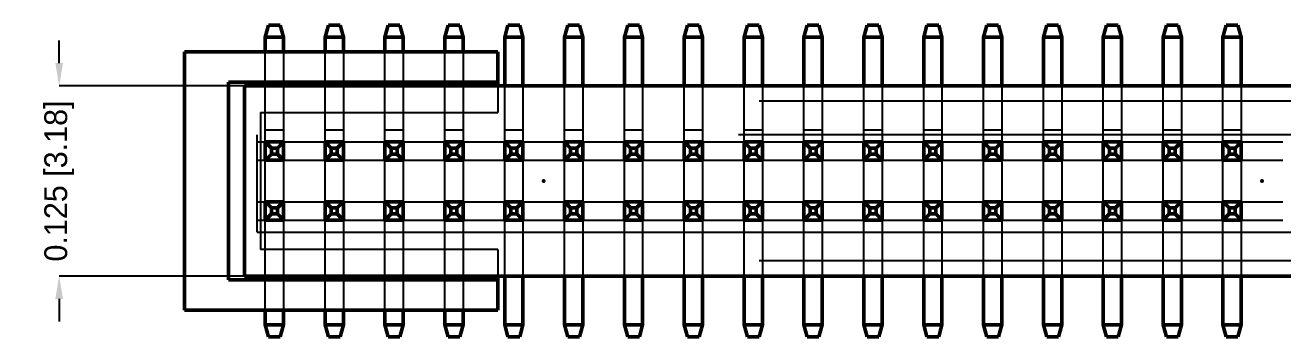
# Model space of a CAD drawing. Header units: inches. Extents: x -0.81 to 0.81, y -0.1 to 0.1.
# Drawn here: x -0.814 to 0.014, y -0.102 to 0.102 of the extents above; entities that cross this region are included whole.
import ezdxf

# ---------------------------------------------------------------- set-up
doc = ezdxf.new("R2010")
doc.units = ezdxf.units.IN
doc.header["$MEASUREMENT"] = 0
doc.linetypes.add('Dashed', pattern=[2, 1, -1])
for name, color, linetype, lineweight in [('2d ConnectionPoints', 7, 'Continuous', 50), ('AM_0', 7, 'Continuous', 50), ('AM_5', 3, 'Continuous', 25), ('AM_9', 6, 'Dashed', 25)]:
    doc.layers.add(name, color=color, linetype=linetype, lineweight=lineweight)
doc.dimstyles.get("Standard").update_dxf_attribs({"dimtxt": 0.18, "dimasz": 0.18, "dimexe": 0.18, "dimexo": 0.0625, "dimgap": 0.09, "dimtad": 0, "dimtih": 1, "dimtoh": 1, "dimdec": 4, "dimzin": 0, "dimdsep": 46, "dimtxsty": 'Standard', "dimcen": 0.09, "dimadec": 0, "dimazin": 0, "dimtfac": 1, "dimtdec": 4, "dimtofl": 0, "dimtmove": 0, "dimatfit": 3, "dimfxl": 1, "dimtolj": 1, "dimtzin": 0, "dimarcsym": 0})

# ---------------------------------------------------------------- blocks, each defined once
blk = doc.blocks.new('1_MW_34_03_G_D_245_065_ES_pins1_0_in_MW_34_03_G_D_245_065_ES_4')
at = {"layer": 'AM_0'}
for p, q in [((-0.65346, 0.1025), (-0.65561, 0.0945)), ((-0.65346, 0.1025), (-0.64575, 0.1025)), ((-0.64361, 0.0945), (-0.64575, 0.1025)), ((-0.61409, 0.1025), (-0.61624, 0.0945)), ((-0.61409, 0.1025), (-0.60638, 0.1025)), ((-0.60424, 0.0945), (-0.60638, 0.1025)), ((-0.57472, 0.1025), (-0.57687, 0.0945)), ((-0.57472, 0.1025), (-0.56701, 0.1025)), ((-0.56487, 0.0945), (-0.56701, 0.1025)), ((-0.53535, 0.1025), (-0.5375, 0.0945)), ((-0.53535, 0.1025), (-0.52764, 0.1025)), ((-0.5255, 0.0945), (-0.52764, 0.1025)), ((-0.49598, 0.1025), (-0.49812, 0.0945)), ((-0.49598, 0.1025), (-0.48827, 0.1025)), ((-0.48612, 0.0945), (-0.48827, 0.1025)), ((-0.45661, 0.1025), (-0.45876, 0.0945)), ((-0.45661, 0.1025), (-0.4489, 0.1025)), ((-0.44676, 0.0945), (-0.4489, 0.1025)), ((-0.41724, 0.1025), (-0.41939, 0.0945)), ((-0.41724, 0.1025), (-0.40953, 0.1025)), ((-0.40739, 0.0945), (-0.40953, 0.1025)), ((-0.37787, 0.1025), (-0.38002, 0.0945)), ((-0.37787, 0.1025), (-0.37016, 0.1025)), ((-0.36801, 0.0945), (-0.37016, 0.1025)), ((-0.3385, 0.1025), (-0.34065, 0.0945)), ((-0.3385, 0.1025), (-0.33079, 0.1025)), ((-0.32865, 0.0945), (-0.33079, 0.1025)), ((-0.29913, 0.1025), (-0.30128, 0.0945)), ((-0.29913, 0.1025), (-0.29142, 0.1025)), ((-0.28928, 0.0945), (-0.29142, 0.1025)), ((-0.25976, 0.1025), (-0.2619, 0.0945)), ((-0.25976, 0.1025), (-0.25205, 0.1025)), ((-0.2499, 0.0945), (-0.25205, 0.1025)), ((-0.22039, 0.1025), (-0.22253, 0.0945)), ((-0.22039, 0.1025), (-0.21268, 0.1025)), ((-0.21053, 0.0945), (-0.21268, 0.1025)), ((-0.18102, 0.1025), (-0.18316, 0.0945)), ((-0.18102, 0.1025), (-0.17331, 0.1025)), ((-0.17116, 0.0945), (-0.17331, 0.1025)), ((-0.14165, 0.1025), (-0.14379, 0.0945)), ((-0.14165, 0.1025), (-0.13394, 0.1025)), ((-0.13179, 0.0945), (-0.13394, 0.1025)), ((-0.10228, 0.1025), (-0.10443, 0.0945)), ((-0.10228, 0.1025), (-0.09457, 0.1025)), ((-0.09243, 0.0945), (-0.09457, 0.1025)), ((-0.06291, 0.1025), (-0.06505, 0.0945)), ((-0.06291, 0.1025), (-0.0552, 0.1025)), ((-0.05305, 0.0945), (-0.0552, 0.1025)), ((-0.02354, 0.1025), (-0.02568, 0.0945)), ((-0.02354, 0.1025), (-0.01583, 0.1025)), ((-0.01368, 0.0945), (-0.01583, 0.1025)), ((-0.65561, 0.08499), (-0.65561, 0.0945)), ((-0.65561, 0.0945), (-0.64361, 0.0945)), ((-0.64361, 0.0945), (-0.64361, 0.08499)), ((-0.61624, 0.08499), (-0.61624, 0.0945)), ((-0.61624, 0.0945), (-0.60424, 0.0945)), ((-0.60424, 0.0945), (-0.60424, 0.08499)), ((-0.57687, 0.08499), (-0.57687, 0.0945)), ((-0.57687, 0.0945), (-0.56487, 0.0945)), ((-0.56487, 0.0945), (-0.56487, 0.08499)), ((-0.5375, 0.08499), (-0.5375, 0.0945)), ((-0.5375, 0.0945), (-0.5255, 0.0945)), ((-0.5255, 0.0945), (-0.5255, 0.08499)), ((-0.49812, 0.0625), (-0.49812, 0.0945)), ((-0.49812, 0.0945), (-0.48612, 0.0945)), ((-0.48612, 0.0945), (-0.48612, 0.0625)), ((-0.45876, 0.0625), (-0.45876, 0.0945)), ((-0.45876, 0.0945), (-0.44676, 0.0945)), ((-0.44676, 0.0945), (-0.44676, 0.0625)), ((-0.41939, 0.0625), (-0.41939, 0.0945)), ((-0.41939, 0.0945), (-0.40739, 0.0945)), ((-0.40739, 0.0945), (-0.40739, 0.0625)), ((-0.38002, 0.0625), (-0.38002, 0.0945)), ((-0.38002, 0.0945), (-0.36801, 0.0945)), ((-0.36801, 0.0945), (-0.36801, 0.0625)), ((-0.34065, 0.0625), (-0.34065, 0.0945)), ((-0.34065, 0.0945), (-0.32865, 0.0945)), ((-0.32865, 0.0945), (-0.32865, 0.0625)), ((-0.30128, 0.0625), (-0.30128, 0.0945)), ((-0.30128, 0.0945), (-0.28928, 0.0945)), ((-0.28928, 0.0945), (-0.28928, 0.0625)), ((-0.2619, 0.0625), (-0.2619, 0.0945)), ((-0.2619, 0.0945), (-0.2499, 0.0945)), ((-0.2499, 0.0945), (-0.2499, 0.0625)), ((-0.22253, 0.0625), (-0.22253, 0.0945)), ((-0.22253, 0.0945), (-0.21053, 0.0945)), ((-0.21053, 0.0945), (-0.21053, 0.0625)), ((-0.18316, 0.0625), (-0.18316, 0.0945)), ((-0.18316, 0.0945), (-0.17116, 0.0945)), ((-0.17116, 0.0945), (-0.17116, 0.0625)), ((-0.14379, 0.0625), (-0.14379, 0.0945)), ((-0.14379, 0.0945), (-0.13179, 0.0945)), ((-0.13179, 0.0945), (-0.13179, 0.0625)), ((-0.10443, 0.0625), (-0.10443, 0.0945)), ((-0.10443, 0.0945), (-0.09243, 0.0945)), ((-0.09243, 0.0945), (-0.09243, 0.0625)), ((-0.06505, 0.0625), (-0.06505, 0.0945)), ((-0.06505, 0.0945), (-0.05305, 0.0945)), ((-0.05305, 0.0945), (-0.05305, 0.0625)), ((-0.02568, 0.0625), (-0.02568, 0.0945)), ((-0.02568, 0.0945), (-0.01368, 0.0945)), ((-0.01368, 0.0945), (-0.01368, 0.0625)), ((-0.65561, 0.01368), (-0.65561, 0.02568)), ((-0.65161, 0.02168), (-0.65561, 0.02568)), ((-0.65561, 0.02568), (-0.64361, 0.02568)), ((-0.64361, 0.02568), (-0.64761, 0.02168)), ((-0.64361, 0.01368), (-0.64361, 0.02568)), ((-0.61624, 0.02568), (-0.60424, 0.02568)), ((-0.61224, 0.02168), (-0.61624, 0.02568)), ((-0.61624, 0.01368), (-0.61624, 0.02568)), ((-0.60424, 0.02568), (-0.60824, 0.02168)), ((-0.60424, 0.01368), (-0.60424, 0.02568)), ((-0.57687, 0.02568), (-0.56487, 0.02568)), ((-0.57287, 0.02168), (-0.57687, 0.02568)), ((-0.57687, 0.01368), (-0.57687, 0.02568)), ((-0.56487, 0.02568), (-0.56887, 0.02168)), ((-0.56487, 0.01368), (-0.56487, 0.02568)), ((-0.5375, 0.02568), (-0.5255, 0.02568)), ((-0.5335, 0.02168), (-0.5375, 0.02568)), ((-0.5375, 0.01368), (-0.5375, 0.02568)), ((-0.5255, 0.02568), (-0.5295, 0.02168)), ((-0.5255, 0.01368), (-0.5255, 0.02568)), ((-0.49812, 0.02568), (-0.48612, 0.02568)), ((-0.49412, 0.02168), (-0.49812, 0.02568)), ((-0.49812, 0.01368), (-0.49812, 0.02568)), ((-0.48612, 0.02568), (-0.49012, 0.02168)), ((-0.48612, 0.01368), (-0.48612, 0.02568)), ((-0.45876, 0.02568), (-0.44676, 0.02568)), ((-0.45476, 0.02168), (-0.45876, 0.02568)), ((-0.45876, 0.01368), (-0.45876, 0.02568)), ((-0.44676, 0.02568), (-0.45076, 0.02168)), ((-0.44676, 0.01368), (-0.44676, 0.02568)), ((-0.41939, 0.01368), (-0.41939, 0.02568)), ((-0.41539, 0.02168), (-0.41939, 0.02568)), ((-0.41939, 0.02568), (-0.40739, 0.02568)), ((-0.40739, 0.02568), (-0.41139, 0.02168)), ((-0.40739, 0.01368), (-0.40739, 0.02568)), ((-0.38002, 0.01368), (-0.38002, 0.02568)), ((-0.37601, 0.02168), (-0.38002, 0.02568)), ((-0.38002, 0.02568), (-0.36801, 0.02568)), ((-0.36801, 0.02568), (-0.37201, 0.02168)), ((-0.36801, 0.01368), (-0.36801, 0.02568)), ((-0.34065, 0.01368), (-0.34065, 0.02568)), ((-0.33665, 0.02168), (-0.34065, 0.02568)), ((-0.34065, 0.02568), (-0.32865, 0.02568)), ((-0.32865, 0.02568), (-0.33265, 0.02168)), ((-0.32865, 0.01368), (-0.32865, 0.02568)), ((-0.30128, 0.01368), (-0.30128, 0.02568)), ((-0.29728, 0.02168), (-0.30128, 0.02568)), ((-0.30128, 0.02568), (-0.28928, 0.02568)), ((-0.28928, 0.02568), (-0.29328, 0.02168)), ((-0.28928, 0.01368), (-0.28928, 0.02568)), ((-0.2619, 0.01368), (-0.2619, 0.02568)), ((-0.2579, 0.02168), (-0.2619, 0.02568)), ((-0.2619, 0.02568), (-0.2499, 0.02568)), ((-0.2499, 0.02568), (-0.2539, 0.02168)), ((-0.2499, 0.01368), (-0.2499, 0.02568)), ((-0.22253, 0.01368), (-0.22253, 0.02568)), ((-0.21853, 0.02168), (-0.22253, 0.02568)), ((-0.22253, 0.02568), (-0.21053, 0.02568)), ((-0.21053, 0.02568), (-0.21453, 0.02168)), ((-0.21053, 0.01368), (-0.21053, 0.02568)), ((-0.18316, 0.01368), (-0.18316, 0.02568)), ((-0.17916, 0.02168), (-0.18316, 0.02568)), ((-0.18316, 0.02568), (-0.17116, 0.02568)), ((-0.17116, 0.02568), (-0.17516, 0.02168)), ((-0.17116, 0.01368), (-0.17116, 0.02568)), ((-0.14379, 0.01368), (-0.14379, 0.02568)), ((-0.13979, 0.02168), (-0.14379, 0.02568)), ((-0.14379, 0.02568), (-0.13179, 0.02568)), ((-0.13179, 0.02568), (-0.13579, 0.02168)), ((-0.13179, 0.01368), (-0.13179, 0.02568)), ((-0.10443, 0.01368), (-0.10443, 0.02568)), ((-0.10042, 0.02168), (-0.10443, 0.02568)), ((-0.10443, 0.02568), (-0.09243, 0.02568)), ((-0.09243, 0.02568), (-0.09642, 0.02168)), ((-0.09243, 0.01368), (-0.09243, 0.02568)), ((-0.06505, 0.02568), (-0.05305, 0.02568)), ((-0.06505, 0.01368), (-0.06505, 0.02568)), ((-0.06105, 0.02168), (-0.06505, 0.02568)), ((-0.05305, 0.02568), (-0.05705, 0.02168)), ((-0.05305, 0.01368), (-0.05305, 0.02568)), ((-0.02568, 0.02568), (-0.01368, 0.02568)), ((-0.02568, 0.01368), (-0.02568, 0.02568)), ((-0.02169, 0.02168), (-0.02568, 0.02568)), ((-0.01368, 0.02568), (-0.01768, 0.02168)), ((-0.01368, 0.01368), (-0.01368, 0.02568)), ((-0.65561, 0.01368), (-0.65161, 0.01768)), ((-0.65161, 0.01768), (-0.65161, 0.02168)), ((-0.65161, 0.02168), (-0.64761, 0.02168)), ((-0.65161, 0.01768), (-0.64761, 0.01768)), ((-0.64761, 0.01768), (-0.64761, 0.02168)), ((-0.64761, 0.01768), (-0.64361, 0.01368)), ((-0.61624, 0.01368), (-0.61224, 0.01768)), ((-0.61224, 0.02168), (-0.60824, 0.02168)), ((-0.61224, 0.01768), (-0.61224, 0.02168)), ((-0.61224, 0.01768), (-0.60824, 0.01768)), ((-0.60824, 0.01768), (-0.60824, 0.02168)), ((-0.60824, 0.01768), (-0.60424, 0.01368)), ((-0.57687, 0.01368), (-0.57287, 0.01768)), ((-0.57287, 0.02168), (-0.56887, 0.02168)), ((-0.57287, 0.01768), (-0.57287, 0.02168)), ((-0.57287, 0.01768), (-0.56887, 0.01768)), ((-0.56887, 0.01768), (-0.56887, 0.02168)), ((-0.56887, 0.01768), (-0.56487, 0.01368)), ((-0.5375, 0.01368), (-0.5335, 0.01768)), ((-0.5335, 0.02168), (-0.5295, 0.02168)), ((-0.5335, 0.01768), (-0.5335, 0.02168)), ((-0.5335, 0.01768), (-0.5295, 0.01768)), ((-0.5295, 0.01768), (-0.5295, 0.02168)), ((-0.5295, 0.01768), (-0.5255, 0.01368)), ((-0.49812, 0.01368), (-0.49412, 0.01768)), ((-0.49412, 0.02168), (-0.49012, 0.02168)), ((-0.49412, 0.01768), (-0.49412, 0.02168)), ((-0.49412, 0.01768), (-0.49012, 0.01768)), ((-0.49012, 0.01768), (-0.49012, 0.02168)), ((-0.49012, 0.01768), (-0.48612, 0.01368)), ((-0.45876, 0.01368), (-0.45476, 0.01768)), ((-0.45476, 0.02168), (-0.45076, 0.02168)), ((-0.45476, 0.01768), (-0.45476, 0.02168)), ((-0.45476, 0.01768), (-0.45076, 0.01768)), ((-0.45076, 0.01768), (-0.45076, 0.02168)), ((-0.45076, 0.01768), (-0.44676, 0.01368)), ((-0.41939, 0.01368), (-0.41539, 0.01768)), ((-0.41539, 0.01768), (-0.41539, 0.02168)), ((-0.41539, 0.02168), (-0.41139, 0.02168)), ((-0.41539, 0.01768), (-0.41139, 0.01768)), ((-0.41139, 0.01768), (-0.41139, 0.02168)), ((-0.41139, 0.01768), (-0.40739, 0.01368)), ((-0.38002, 0.01368), (-0.37601, 0.01768)), ((-0.37601, 0.01768), (-0.37601, 0.02168)), ((-0.37601, 0.02168), (-0.37201, 0.02168)), ((-0.37601, 0.01768), (-0.37201, 0.01768)), ((-0.37201, 0.01768), (-0.37201, 0.02168)), ((-0.37201, 0.01768), (-0.36801, 0.01368)), ((-0.34065, 0.01368), (-0.33665, 0.01768)), ((-0.33665, 0.01768), (-0.33665, 0.02168)), ((-0.33665, 0.02168), (-0.33265, 0.02168)), ((-0.33665, 0.01768), (-0.33265, 0.01768)), ((-0.33265, 0.01768), (-0.33265, 0.02168)), ((-0.33265, 0.01768), (-0.32865, 0.01368)), ((-0.30128, 0.01368), (-0.29728, 0.01768)), ((-0.29728, 0.01768), (-0.29728, 0.02168)), ((-0.29728, 0.02168), (-0.29328, 0.02168)), ((-0.29728, 0.01768), (-0.29328, 0.01768)), ((-0.29328, 0.01768), (-0.29328, 0.02168)), ((-0.29328, 0.01768), (-0.28928, 0.01368)), ((-0.2619, 0.01368), (-0.2579, 0.01768)), ((-0.2579, 0.01768), (-0.2579, 0.02168)), ((-0.2579, 0.02168), (-0.2539, 0.02168)), ((-0.2579, 0.01768), (-0.2539, 0.01768)), ((-0.2539, 0.01768), (-0.2539, 0.02168)), ((-0.2539, 0.01768), (-0.2499, 0.01368)), ((-0.22253, 0.01368), (-0.21853, 0.01768)), ((-0.21853, 0.01768), (-0.21853, 0.02168)), ((-0.21853, 0.02168), (-0.21453, 0.02168)), ((-0.21853, 0.01768), (-0.21453, 0.01768)), ((-0.21453, 0.01768), (-0.21453, 0.02168)), ((-0.21453, 0.01768), (-0.21053, 0.01368)), ((-0.18316, 0.01368), (-0.17916, 0.01768)), ((-0.17916, 0.01768), (-0.17916, 0.02168)), ((-0.17916, 0.02168), (-0.17516, 0.02168)), ((-0.17916, 0.01768), (-0.17516, 0.01768)), ((-0.17516, 0.01768), (-0.17516, 0.02168)), ((-0.17516, 0.01768), (-0.17116, 0.01368)), ((-0.14379, 0.01368), (-0.13979, 0.01768)), ((-0.13979, 0.01768), (-0.13979, 0.02168)), ((-0.13979, 0.02168), (-0.13579, 0.02168)), ((-0.13979, 0.01768), (-0.13579, 0.01768)), ((-0.13579, 0.01768), (-0.13579, 0.02168)), ((-0.13579, 0.01768), (-0.13179, 0.01368)), ((-0.10443, 0.01368), (-0.10042, 0.01768)), ((-0.10042, 0.01768), (-0.10042, 0.02168)), ((-0.10042, 0.02168), (-0.09642, 0.02168)), ((-0.10042, 0.01768), (-0.09642, 0.01768)), ((-0.09642, 0.01768), (-0.09642, 0.02168)), ((-0.09642, 0.01768), (-0.09243, 0.01368)), ((-0.06505, 0.01368), (-0.06105, 0.01768)), ((-0.06105, 0.01768), (-0.06105, 0.02168)), ((-0.06105, 0.02168), (-0.05705, 0.02168)), ((-0.06105, 0.01768), (-0.05705, 0.01768)), ((-0.05705, 0.01768), (-0.05705, 0.02168)), ((-0.05705, 0.01768), (-0.05305, 0.01368)), ((-0.02568, 0.01368), (-0.02169, 0.01768)), ((-0.02169, 0.01768), (-0.02169, 0.02168)), ((-0.02169, 0.02168), (-0.01768, 0.02168)), ((-0.02169, 0.01768), (-0.01768, 0.01768)), ((-0.01768, 0.01768), (-0.01768, 0.02168)), ((-0.01768, 0.01768), (-0.01368, 0.01368)), ((-0.65561, 0.01368), (-0.64361, 0.01368)), ((-0.61624, 0.01368), (-0.60424, 0.01368)), ((-0.57687, 0.01368), (-0.56487, 0.01368)), ((-0.5375, 0.01368), (-0.5255, 0.01368)), ((-0.49812, 0.01368), (-0.48612, 0.01368)), ((-0.45876, 0.01368), (-0.44676, 0.01368)), ((-0.41939, 0.01368), (-0.40739, 0.01368)), ((-0.38002, 0.01368), (-0.36801, 0.01368)), ((-0.34065, 0.01368), (-0.32865, 0.01368)), ((-0.30128, 0.01368), (-0.28928, 0.01368)), ((-0.2619, 0.01368), (-0.2499, 0.01368)), ((-0.22253, 0.01368), (-0.21053, 0.01368)), ((-0.18316, 0.01368), (-0.17116, 0.01368)), ((-0.14379, 0.01368), (-0.13179, 0.01368)), ((-0.10443, 0.01368), (-0.09243, 0.01368)), ((-0.06505, 0.01368), (-0.05305, 0.01368)), ((-0.02568, 0.01368), (-0.01368, 0.01368)), ((-0.65561, -0.02568), (-0.65561, -0.01368)), ((-0.65161, -0.01768), (-0.65561, -0.01368)), ((-0.65561, -0.01368), (-0.64361, -0.01368)), ((-0.64361, -0.01368), (-0.64761, -0.01768)), ((-0.64361, -0.02568), (-0.64361, -0.01368)), ((-0.61624, -0.02568), (-0.61624, -0.01368)), ((-0.61224, -0.01768), (-0.61624, -0.01368)), ((-0.61624, -0.01368), (-0.60424, -0.01368)), ((-0.60424, -0.01368), (-0.60824, -0.01768)), ((-0.60424, -0.02568), (-0.60424, -0.01368)), ((-0.57687, -0.02568), (-0.57687, -0.01368)), ((-0.57287, -0.01768), (-0.57687, -0.01368)), ((-0.57687, -0.01368), (-0.56487, -0.01368)), ((-0.56487, -0.01368), (-0.56887, -0.01768)), ((-0.56487, -0.02568), (-0.56487, -0.01368)), ((-0.5375, -0.02568), (-0.5375, -0.01368)), ((-0.5335, -0.01768), (-0.5375, -0.01368)), ((-0.5375, -0.01368), (-0.5255, -0.01368)), ((-0.5255, -0.01368), (-0.5295, -0.01768)), ((-0.5255, -0.02568), (-0.5255, -0.01368)), ((-0.49812, -0.02568), (-0.49812, -0.01368)), ((-0.49412, -0.01768), (-0.49812, -0.01368)), ((-0.49812, -0.01368), (-0.48612, -0.01368)), ((-0.48612, -0.01368), (-0.49012, -0.01768)), ((-0.48612, -0.02568), (-0.48612, -0.01368)), ((-0.45876, -0.02568), (-0.45876, -0.01368)), ((-0.45476, -0.01768), (-0.45876, -0.01368)), ((-0.45876, -0.01368), (-0.44676, -0.01368)), ((-0.44676, -0.01368), (-0.45076, -0.01768)), ((-0.44676, -0.02568), (-0.44676, -0.01368)), ((-0.41939, -0.02568), (-0.41939, -0.01368)), ((-0.41539, -0.01768), (-0.41939, -0.01368)), ((-0.41939, -0.01368), (-0.40739, -0.01368)), ((-0.40739, -0.01368), (-0.41139, -0.01768)), ((-0.40739, -0.02568), (-0.40739, -0.01368)), ((-0.38002, -0.02568), (-0.38002, -0.01368)), ((-0.37601, -0.01768), (-0.38002, -0.01368)), ((-0.38002, -0.01368), (-0.36801, -0.01368)), ((-0.36801, -0.01368), (-0.37201, -0.01768)), ((-0.36801, -0.02568), (-0.36801, -0.01368)), ((-0.34065, -0.02568), (-0.34065, -0.01368)), ((-0.33665, -0.01768), (-0.34065, -0.01368)), ((-0.34065, -0.01368), (-0.32865, -0.01368)), ((-0.32865, -0.01368), (-0.33265, -0.01768)), ((-0.32865, -0.02568), (-0.32865, -0.01368)), ((-0.30128, -0.02568), (-0.30128, -0.01368)), ((-0.29728, -0.01768), (-0.30128, -0.01368)), ((-0.30128, -0.01368), (-0.28928, -0.01368)), ((-0.28928, -0.01368), (-0.29328, -0.01768)), ((-0.28928, -0.02568), (-0.28928, -0.01368)), ((-0.2619, -0.02568), (-0.2619, -0.01368)), ((-0.2579, -0.01768), (-0.2619, -0.01368)), ((-0.2619, -0.01368), (-0.2499, -0.01368)), ((-0.2499, -0.01368), (-0.2539, -0.01768)), ((-0.2499, -0.02568), (-0.2499, -0.01368)), ((-0.22253, -0.02568), (-0.22253, -0.01368)), ((-0.21853, -0.01768), (-0.22253, -0.01368)), ((-0.22253, -0.01368), (-0.21053, -0.01368)), ((-0.21053, -0.01368), (-0.21453, -0.01768)), ((-0.21053, -0.02568), (-0.21053, -0.01368)), ((-0.18316, -0.02568), (-0.18316, -0.01368)), ((-0.17916, -0.01768), (-0.18316, -0.01368)), ((-0.18316, -0.01368), (-0.17116, -0.01368)), ((-0.17116, -0.01368), (-0.17516, -0.01768)), ((-0.17116, -0.02568), (-0.17116, -0.01368)), ((-0.14379, -0.02568), (-0.14379, -0.01368)), ((-0.13979, -0.01768), (-0.14379, -0.01368)), ((-0.14379, -0.01368), (-0.13179, -0.01368)), ((-0.13179, -0.01368), (-0.13579, -0.01768)), ((-0.13179, -0.02568), (-0.13179, -0.01368)), ((-0.10443, -0.02568), (-0.10443, -0.01368)), ((-0.10042, -0.01768), (-0.10443, -0.01368)), ((-0.10443, -0.01368), (-0.09243, -0.01368)), ((-0.09243, -0.01368), (-0.09642, -0.01768)), ((-0.09243, -0.02568), (-0.09243, -0.01368)), ((-0.06505, -0.02568), (-0.06505, -0.01368)), ((-0.06105, -0.01768), (-0.06505, -0.01368)), ((-0.06505, -0.01368), (-0.05305, -0.01368)), ((-0.05305, -0.01368), (-0.05705, -0.01768)), ((-0.05305, -0.02568), (-0.05305, -0.01368)), ((-0.02568, -0.02568), (-0.02568, -0.01368)), ((-0.02169, -0.01768), (-0.02568, -0.01368)), ((-0.02568, -0.01368), (-0.01368, -0.01368)), ((-0.01368, -0.01368), (-0.01768, -0.01768)), ((-0.01368, -0.02568), (-0.01368, -0.01368)), ((-0.65561, -0.02568), (-0.65161, -0.02169)), ((-0.65161, -0.02169), (-0.65161, -0.01768)), ((-0.65161, -0.01768), (-0.64761, -0.01768)), ((-0.65161, -0.02169), (-0.64761, -0.02169)), ((-0.64761, -0.02169), (-0.64761, -0.01768)), ((-0.64761, -0.02169), (-0.64361, -0.02568)), ((-0.61624, -0.02568), (-0.61224, -0.02169)), ((-0.61224, -0.02169), (-0.61224, -0.01768)), ((-0.61224, -0.01768), (-0.60824, -0.01768)), ((-0.61224, -0.02169), (-0.60824, -0.02169)), ((-0.60824, -0.02169), (-0.60824, -0.01768)), ((-0.60824, -0.02169), (-0.60424, -0.02568)), ((-0.57687, -0.02568), (-0.57287, -0.02169)), ((-0.57287, -0.02169), (-0.57287, -0.01768)), ((-0.57287, -0.01768), (-0.56887, -0.01768)), ((-0.57287, -0.02169), (-0.56887, -0.02169)), ((-0.56887, -0.02169), (-0.56887, -0.01768)), ((-0.56887, -0.02169), (-0.56487, -0.02568)), ((-0.5375, -0.02568), (-0.5335, -0.02169)), ((-0.5335, -0.02169), (-0.5335, -0.01768)), ((-0.5335, -0.01768), (-0.5295, -0.01768)), ((-0.5335, -0.02169), (-0.5295, -0.02169)), ((-0.5295, -0.02169), (-0.5295, -0.01768)), ((-0.5295, -0.02169), (-0.5255, -0.02568)), ((-0.49812, -0.02568), (-0.49412, -0.02169)), ((-0.49412, -0.02169), (-0.49412, -0.01768)), ((-0.49412, -0.01768), (-0.49012, -0.01768)), ((-0.49412, -0.02169), (-0.49012, -0.02169)), ((-0.49012, -0.02169), (-0.49012, -0.01768)), ((-0.49012, -0.02169), (-0.48612, -0.02568)), ((-0.45876, -0.02568), (-0.45476, -0.02169)), ((-0.45476, -0.02169), (-0.45476, -0.01768)), ((-0.45476, -0.01768), (-0.45076, -0.01768)), ((-0.45476, -0.02169), (-0.45076, -0.02169)), ((-0.45076, -0.02169), (-0.45076, -0.01768)), ((-0.45076, -0.02169), (-0.44676, -0.02568)), ((-0.41939, -0.02568), (-0.41539, -0.02169)), ((-0.41539, -0.02169), (-0.41539, -0.01768)), ((-0.41539, -0.01768), (-0.41139, -0.01768)), ((-0.41539, -0.02169), (-0.41139, -0.02169)), ((-0.41139, -0.02169), (-0.41139, -0.01768)), ((-0.41139, -0.02169), (-0.40739, -0.02568)), ((-0.38002, -0.02568), (-0.37601, -0.02169)), ((-0.37601, -0.02169), (-0.37601, -0.01768)), ((-0.37601, -0.01768), (-0.37201, -0.01768)), ((-0.37601, -0.02169), (-0.37201, -0.02169)), ((-0.37201, -0.02169), (-0.37201, -0.01768)), ((-0.37201, -0.02169), (-0.36801, -0.02568)), ((-0.34065, -0.02568), (-0.33665, -0.02169)), ((-0.33665, -0.02169), (-0.33665, -0.01768)), ((-0.33665, -0.01768), (-0.33265, -0.01768)), ((-0.33665, -0.02169), (-0.33265, -0.02169)), ((-0.33265, -0.02169), (-0.33265, -0.01768)), ((-0.33265, -0.02169), (-0.32865, -0.02568)), ((-0.30128, -0.02568), (-0.29728, -0.02169)), ((-0.29728, -0.02169), (-0.29728, -0.01768)), ((-0.29728, -0.01768), (-0.29328, -0.01768)), ((-0.29728, -0.02169), (-0.29328, -0.02169)), ((-0.29328, -0.02169), (-0.29328, -0.01768)), ((-0.29328, -0.02169), (-0.28928, -0.02568)), ((-0.2619, -0.02568), (-0.2579, -0.02169)), ((-0.2579, -0.02169), (-0.2579, -0.01768)), ((-0.2579, -0.01768), (-0.2539, -0.01768)), ((-0.2579, -0.02169), (-0.2539, -0.02169)), ((-0.2539, -0.02169), (-0.2539, -0.01768)), ((-0.2539, -0.02169), (-0.2499, -0.02568)), ((-0.22253, -0.02568), (-0.21853, -0.02169)), ((-0.21853, -0.02169), (-0.21853, -0.01768)), ((-0.21853, -0.01768), (-0.21453, -0.01768)), ((-0.21853, -0.02169), (-0.21453, -0.02169)), ((-0.21453, -0.02169), (-0.21453, -0.01768)), ((-0.21453, -0.02169), (-0.21053, -0.02568)), ((-0.18316, -0.02568), (-0.17916, -0.02169)), ((-0.17916, -0.02169), (-0.17916, -0.01768)), ((-0.17916, -0.01768), (-0.17516, -0.01768)), ((-0.17916, -0.02169), (-0.17516, -0.02169)), ((-0.17516, -0.02169), (-0.17516, -0.01768)), ((-0.17516, -0.02169), (-0.17116, -0.02568)), ((-0.14379, -0.02568), (-0.13979, -0.02169)), ((-0.13979, -0.02169), (-0.13979, -0.01768)), ((-0.13979, -0.01768), (-0.13579, -0.01768)), ((-0.13979, -0.02169), (-0.13579, -0.02169)), ((-0.13579, -0.02169), (-0.13579, -0.01768)), ((-0.13579, -0.02169), (-0.13179, -0.02568)), ((-0.10443, -0.02568), (-0.10042, -0.02169)), ((-0.10042, -0.02169), (-0.10042, -0.01768)), ((-0.10042, -0.01768), (-0.09642, -0.01768)), ((-0.10042, -0.02169), (-0.09642, -0.02169)), ((-0.09642, -0.02169), (-0.09642, -0.01768)), ((-0.09642, -0.02169), (-0.09243, -0.02568)), ((-0.06505, -0.02568), (-0.06105, -0.02169)), ((-0.06105, -0.02169), (-0.06105, -0.01768)), ((-0.06105, -0.01768), (-0.05705, -0.01768)), ((-0.06105, -0.02169), (-0.05705, -0.02169)), ((-0.05705, -0.02169), (-0.05705, -0.01768)), ((-0.05705, -0.02169), (-0.05305, -0.02568)), ((-0.02568, -0.02568), (-0.02169, -0.02169)), ((-0.02169, -0.02169), (-0.02169, -0.01768)), ((-0.02169, -0.01768), (-0.01768, -0.01768)), ((-0.02169, -0.02169), (-0.01768, -0.02169)), ((-0.01768, -0.02169), (-0.01768, -0.01768)), ((-0.01768, -0.02169), (-0.01368, -0.02568)), ((-0.65561, -0.02568), (-0.64361, -0.02568)), ((-0.61624, -0.02568), (-0.60424, -0.02568)), ((-0.57687, -0.02568), (-0.56487, -0.02568)), ((-0.5375, -0.02568), (-0.5255, -0.02568)), ((-0.49812, -0.02568), (-0.48612, -0.02568)), ((-0.45876, -0.02568), (-0.44676, -0.02568)), ((-0.41939, -0.02568), (-0.40739, -0.02568)), ((-0.38002, -0.02568), (-0.36801, -0.02568)), ((-0.34065, -0.02568), (-0.32865, -0.02568)), ((-0.30128, -0.02568), (-0.28928, -0.02568)), ((-0.2619, -0.02568), (-0.2499, -0.02568)), ((-0.22253, -0.02568), (-0.21053, -0.02568)), ((-0.18316, -0.02568), (-0.17116, -0.02568)), ((-0.14379, -0.02568), (-0.13179, -0.02568)), ((-0.10443, -0.02568), (-0.09243, -0.02568)), ((-0.06505, -0.02568), (-0.05305, -0.02568)), ((-0.02568, -0.02568), (-0.01368, -0.02568)), ((-0.49812, -0.0945), (-0.49812, -0.0625)), ((-0.48612, -0.0625), (-0.48612, -0.0945)), ((-0.45876, -0.0945), (-0.45876, -0.0625)), ((-0.44676, -0.0625), (-0.44676, -0.0945)), ((-0.41939, -0.0945), (-0.41939, -0.0625)), ((-0.40739, -0.0625), (-0.40739, -0.0945)), ((-0.38002, -0.0945), (-0.38002, -0.0625)), ((-0.36801, -0.0625), (-0.36801, -0.0945)), ((-0.34065, -0.0945), (-0.34065, -0.0625)), ((-0.32865, -0.0625), (-0.32865, -0.0945)), ((-0.30128, -0.0945), (-0.30128, -0.0625)), ((-0.28928, -0.0625), (-0.28928, -0.0945)), ((-0.2619, -0.0945), (-0.2619, -0.0625)), ((-0.2499, -0.0625), (-0.2499, -0.0945)), ((-0.22253, -0.0945), (-0.22253, -0.0625)), ((-0.21053, -0.0625), (-0.21053, -0.0945)), ((-0.18316, -0.0945), (-0.18316, -0.0625)), ((-0.17116, -0.0625), (-0.17116, -0.0945)), ((-0.14379, -0.0945), (-0.14379, -0.0625)), ((-0.13179, -0.0625), (-0.13179, -0.0945)), ((-0.10443, -0.0945), (-0.10443, -0.0625)), ((-0.09243, -0.0625), (-0.09243, -0.0945)), ((-0.06505, -0.0945), (-0.06505, -0.0625)), ((-0.05305, -0.0625), (-0.05305, -0.0945)), ((-0.02568, -0.0945), (-0.02568, -0.0625)), ((-0.01368, -0.0625), (-0.01368, -0.0945)), ((-0.65561, -0.0945), (-0.65561, -0.08501)), ((-0.64361, -0.08501), (-0.64361, -0.0945)), ((-0.61624, -0.0945), (-0.61624, -0.08501)), ((-0.60424, -0.08501), (-0.60424, -0.0945)), ((-0.57687, -0.0945), (-0.57687, -0.08501)), ((-0.56487, -0.08501), (-0.56487, -0.0945)), ((-0.5375, -0.0945), (-0.5375, -0.08501)), ((-0.5255, -0.08501), (-0.5255, -0.0945)), ((-0.65561, -0.0945), (-0.64361, -0.0945)), ((-0.65561, -0.0945), (-0.65346, -0.1025)), ((-0.64575, -0.1025), (-0.64361, -0.0945)), ((-0.61624, -0.0945), (-0.61409, -0.1025)), ((-0.61624, -0.0945), (-0.60424, -0.0945)), ((-0.60638, -0.1025), (-0.60424, -0.0945)), ((-0.57687, -0.0945), (-0.57472, -0.1025)), ((-0.57687, -0.0945), (-0.56487, -0.0945)), ((-0.56701, -0.1025), (-0.56487, -0.0945)), ((-0.5375, -0.0945), (-0.5255, -0.0945)), ((-0.5375, -0.0945), (-0.53535, -0.1025)), ((-0.52764, -0.1025), (-0.5255, -0.0945)), ((-0.49812, -0.0945), (-0.48612, -0.0945)), ((-0.49812, -0.0945), (-0.49598, -0.1025)), ((-0.48827, -0.1025), (-0.48612, -0.0945)), ((-0.45876, -0.0945), (-0.44676, -0.0945)), ((-0.45876, -0.0945), (-0.45661, -0.1025)), ((-0.4489, -0.1025), (-0.44676, -0.0945)), ((-0.41939, -0.0945), (-0.40739, -0.0945)), ((-0.41939, -0.0945), (-0.41724, -0.1025)), ((-0.40953, -0.1025), (-0.40739, -0.0945)), ((-0.38002, -0.0945), (-0.36801, -0.0945)), ((-0.38002, -0.0945), (-0.37787, -0.1025)), ((-0.37016, -0.1025), (-0.36801, -0.0945)), ((-0.34065, -0.0945), (-0.32865, -0.0945)), ((-0.34065, -0.0945), (-0.3385, -0.1025)), ((-0.33079, -0.1025), (-0.32865, -0.0945)), ((-0.30128, -0.0945), (-0.28928, -0.0945)), ((-0.30128, -0.0945), (-0.29913, -0.1025)), ((-0.29142, -0.1025), (-0.28928, -0.0945)), ((-0.2619, -0.0945), (-0.2499, -0.0945)), ((-0.2619, -0.0945), (-0.25976, -0.1025)), ((-0.25205, -0.1025), (-0.2499, -0.0945)), ((-0.22253, -0.0945), (-0.21053, -0.0945)), ((-0.22253, -0.0945), (-0.22039, -0.1025)), ((-0.21268, -0.1025), (-0.21053, -0.0945)), ((-0.18316, -0.0945), (-0.18102, -0.1025)), ((-0.18316, -0.0945), (-0.17116, -0.0945)), ((-0.17331, -0.1025), (-0.17116, -0.0945)), ((-0.14379, -0.0945), (-0.13179, -0.0945)), ((-0.14379, -0.0945), (-0.14165, -0.1025)), ((-0.13394, -0.1025), (-0.13179, -0.0945)), ((-0.10443, -0.0945), (-0.09243, -0.0945)), ((-0.10443, -0.0945), (-0.10228, -0.1025)), ((-0.09457, -0.1025), (-0.09243, -0.0945)), ((-0.06505, -0.0945), (-0.05305, -0.0945)), ((-0.06505, -0.0945), (-0.06291, -0.1025)), ((-0.0552, -0.1025), (-0.05305, -0.0945)), ((-0.02568, -0.0945), (-0.01368, -0.0945)), ((-0.02568, -0.0945), (-0.02354, -0.1025)), ((-0.01583, -0.1025), (-0.01368, -0.0945)), ((-0.65346, -0.1025), (-0.64575, -0.1025)), ((-0.61409, -0.1025), (-0.60638, -0.1025)), ((-0.57472, -0.1025), (-0.56701, -0.1025)), ((-0.53535, -0.1025), (-0.52764, -0.1025)), ((-0.49598, -0.1025), (-0.48827, -0.1025)), ((-0.45661, -0.1025), (-0.4489, -0.1025)), ((-0.41724, -0.1025), (-0.40953, -0.1025)), ((-0.37787, -0.1025), (-0.37016, -0.1025)), ((-0.3385, -0.1025), (-0.33079, -0.1025)), ((-0.29913, -0.1025), (-0.29142, -0.1025)), ((-0.25976, -0.1025), (-0.25205, -0.1025)), ((-0.22039, -0.1025), (-0.21268, -0.1025)), ((-0.18102, -0.1025), (-0.17331, -0.1025)), ((-0.14165, -0.1025), (-0.13394, -0.1025)), ((-0.10228, -0.1025), (-0.09457, -0.1025)), ((-0.06291, -0.1025), (-0.0552, -0.1025)), ((-0.02354, -0.1025), (-0.01583, -0.1025))]:
    blk.add_line(p, q, dxfattribs=at)
at = {"layer": 'AM_9'}
for p, q in [((-0.65561, 0.02568), (-0.65561, 0.08499)), ((-0.64361, 0.08499), (-0.64361, 0.02568)), ((-0.61624, 0.02568), (-0.61624, 0.08499)), ((-0.60424, 0.08499), (-0.60424, 0.02568)), ((-0.57687, 0.02568), (-0.57687, 0.08499)), ((-0.56487, 0.08499), (-0.56487, 0.02568)), ((-0.5375, 0.02568), (-0.5375, 0.08499)), ((-0.5255, 0.08499), (-0.5255, 0.02568)), ((-0.49812, 0.02568), (-0.49812, 0.0625)), ((-0.48612, 0.0625), (-0.48612, 0.02568)), ((-0.45876, 0.02568), (-0.45876, 0.0625)), ((-0.44676, 0.0625), (-0.44676, 0.02568)), ((-0.41939, 0.02568), (-0.41939, 0.0625)), ((-0.40739, 0.0625), (-0.40739, 0.02568)), ((-0.38002, 0.02568), (-0.38002, 0.0625)), ((-0.36801, 0.0625), (-0.36801, 0.02568)), ((-0.34065, 0.02568), (-0.34065, 0.0625)), ((-0.32865, 0.0625), (-0.32865, 0.02568)), ((-0.30128, 0.02568), (-0.30128, 0.0625)), ((-0.28928, 0.0625), (-0.28928, 0.02568)), ((-0.2619, 0.02568), (-0.2619, 0.0625)), ((-0.2499, 0.0625), (-0.2499, 0.02568)), ((-0.22253, 0.02568), (-0.22253, 0.0625)), ((-0.21053, 0.0625), (-0.21053, 0.02568)), ((-0.18316, 0.02568), (-0.18316, 0.0625)), ((-0.17116, 0.0625), (-0.17116, 0.02568)), ((-0.14379, 0.02568), (-0.14379, 0.0625)), ((-0.13179, 0.0625), (-0.13179, 0.02568)), ((-0.10443, 0.02568), (-0.10443, 0.0625)), ((-0.09243, 0.0625), (-0.09243, 0.02568)), ((-0.06505, 0.02568), (-0.06505, 0.0625)), ((-0.05305, 0.0625), (-0.05305, 0.02568)), ((-0.02568, 0.02568), (-0.02568, 0.0625)), ((-0.01368, 0.0625), (-0.01368, 0.02568)), ((-0.65561, 0.03369), (-0.64361, 0.03369)), ((-0.61624, 0.03369), (-0.60424, 0.03369)), ((-0.57687, 0.03369), (-0.56487, 0.03369)), ((-0.5375, 0.03369), (-0.5255, 0.03369)), ((-0.49812, 0.03369), (-0.48612, 0.03369)), ((-0.45876, 0.03369), (-0.44676, 0.03369)), ((-0.41939, 0.03369), (-0.40739, 0.03369)), ((-0.38002, 0.03369), (-0.36801, 0.03369)), ((-0.34065, 0.03369), (-0.32865, 0.03369)), ((-0.30128, 0.03369), (-0.28928, 0.03369)), ((-0.2619, 0.03369), (-0.2499, 0.03369)), ((-0.22253, 0.03369), (-0.21053, 0.03369)), ((-0.18316, 0.03369), (-0.17116, 0.03369)), ((-0.14379, 0.03369), (-0.13179, 0.03369)), ((-0.10443, 0.03369), (-0.09243, 0.03369)), ((-0.06505, 0.03369), (-0.05305, 0.03369)), ((-0.02568, 0.03369), (-0.01368, 0.03369)), ((0.65561, 0.03034), (-0.66098, 0.03034)), ((-0.66098, -0.03368), (-0.66098, 0.03034)), ((-0.66098, 0.02568), (-0.65561, 0.02568)), ((-0.64361, 0.02568), (-0.61624, 0.02568)), ((-0.60424, 0.02568), (-0.57687, 0.02568)), ((-0.56487, 0.02568), (-0.5375, 0.02568)), ((-0.5255, 0.02568), (-0.49812, 0.02568)), ((-0.48612, 0.02568), (-0.45876, 0.02568)), ((-0.44676, 0.02568), (-0.41939, 0.02568)), ((-0.40739, 0.02568), (-0.38002, 0.02568)), ((-0.36801, 0.02568), (-0.34065, 0.02568)), ((-0.32865, 0.02568), (-0.30128, 0.02568)), ((-0.28928, 0.02568), (-0.2619, 0.02568)), ((-0.2499, 0.02568), (-0.22253, 0.02568)), ((-0.21053, 0.02568), (-0.18316, 0.02568)), ((-0.17116, 0.02568), (-0.14379, 0.02568)), ((-0.13179, 0.02568), (-0.10443, 0.02568)), ((-0.09243, 0.02568), (-0.06505, 0.02568)), ((-0.05305, 0.02568), (-0.02568, 0.02568)), ((-0.01368, 0.02568), (0.01368, 0.02568)), ((-0.66098, 0.01368), (-0.65561, 0.01368)), ((-0.65561, -0.01368), (-0.65561, 0.01368)), ((-0.64361, 0.01368), (-0.61624, 0.01368)), ((-0.64361, 0.01368), (-0.64361, -0.01368)), ((-0.61624, -0.01368), (-0.61624, 0.01368)), ((-0.60424, 0.01368), (-0.57687, 0.01368)), ((-0.60424, 0.01368), (-0.60424, -0.01368)), ((-0.57687, -0.01368), (-0.57687, 0.01368)), ((-0.56487, 0.01368), (-0.5375, 0.01368)), ((-0.56487, 0.01368), (-0.56487, -0.01368)), ((-0.5375, -0.01368), (-0.5375, 0.01368)), ((-0.5255, 0.01368), (-0.49812, 0.01368)), ((-0.5255, 0.01368), (-0.5255, -0.01368)), ((-0.49812, -0.01368), (-0.49812, 0.01368)), ((-0.48612, 0.01368), (-0.45876, 0.01368)), ((-0.48612, 0.01368), (-0.48612, -0.01368)), ((-0.45876, -0.01368), (-0.45876, 0.01368)), ((-0.44676, 0.01368), (-0.41939, 0.01368)), ((-0.44676, 0.01368), (-0.44676, -0.01368)), ((-0.41939, -0.01368), (-0.41939, 0.01368)), ((-0.40739, 0.01368), (-0.38002, 0.01368)), ((-0.40739, 0.01368), (-0.40739, -0.01368)), ((-0.38002, -0.01368), (-0.38002, 0.01368)), ((-0.36801, 0.01368), (-0.34065, 0.01368)), ((-0.36801, 0.01368), (-0.36801, -0.01368)), ((-0.34065, -0.01368), (-0.34065, 0.01368)), ((-0.32865, 0.01368), (-0.30128, 0.01368)), ((-0.32865, 0.01368), (-0.32865, -0.01368)), ((-0.30128, -0.01368), (-0.30128, 0.01368)), ((-0.28928, 0.01368), (-0.2619, 0.01368)), ((-0.28928, 0.01368), (-0.28928, -0.01368)), ((-0.2619, -0.01368), (-0.2619, 0.01368)), ((-0.2499, 0.01368), (-0.22253, 0.01368)), ((-0.2499, 0.01368), (-0.2499, -0.01368)), ((-0.22253, -0.01368), (-0.22253, 0.01368)), ((-0.21053, 0.01368), (-0.18316, 0.01368)), ((-0.21053, 0.01368), (-0.21053, -0.01368)), ((-0.18316, -0.01368), (-0.18316, 0.01368)), ((-0.17116, 0.01368), (-0.14379, 0.01368)), ((-0.17116, 0.01368), (-0.17116, -0.01368)), ((-0.14379, -0.01368), (-0.14379, 0.01368)), ((-0.13179, 0.01368), (-0.10443, 0.01368)), ((-0.13179, 0.01368), (-0.13179, -0.01368)), ((-0.10443, -0.01368), (-0.10443, 0.01368)), ((-0.09243, 0.01368), (-0.06505, 0.01368)), ((-0.09243, 0.01368), (-0.09243, -0.01368)), ((-0.06505, -0.01368), (-0.06505, 0.01368)), ((-0.05305, 0.01368), (-0.02568, 0.01368)), ((-0.05305, 0.01368), (-0.05305, -0.01368)), ((-0.02568, -0.01368), (-0.02568, 0.01368)), ((-0.01368, 0.01368), (0.01368, 0.01368)), ((-0.01368, 0.01368), (-0.01368, -0.01368)), ((-0.66098, -0.01368), (-0.65561, -0.01368)), ((-0.64361, -0.01368), (-0.61624, -0.01368)), ((-0.60424, -0.01368), (-0.57687, -0.01368)), ((-0.56487, -0.01368), (-0.5375, -0.01368)), ((-0.5255, -0.01368), (-0.49812, -0.01368)), ((-0.48612, -0.01368), (-0.45876, -0.01368)), ((-0.44676, -0.01368), (-0.41939, -0.01368)), ((-0.40739, -0.01368), (-0.38002, -0.01368)), ((-0.36801, -0.01368), (-0.34065, -0.01368)), ((-0.32865, -0.01368), (-0.30128, -0.01368)), ((-0.28928, -0.01368), (-0.2619, -0.01368)), ((-0.2499, -0.01368), (-0.22253, -0.01368)), ((-0.21053, -0.01368), (-0.18316, -0.01368)), ((-0.17116, -0.01368), (-0.14379, -0.01368)), ((-0.13179, -0.01368), (-0.10443, -0.01368)), ((-0.09243, -0.01368), (-0.06505, -0.01368)), ((-0.05305, -0.01368), (-0.02568, -0.01368)), ((-0.01368, -0.01368), (0.01368, -0.01368)), ((-0.66098, -0.02568), (-0.65561, -0.02568)), ((-0.65561, -0.08501), (-0.65561, -0.02568)), ((-0.64361, -0.02568), (-0.61624, -0.02568)), ((-0.64361, -0.02568), (-0.64361, -0.08501)), ((-0.61624, -0.08501), (-0.61624, -0.02568)), ((-0.60424, -0.02568), (-0.57687, -0.02568)), ((-0.60424, -0.02568), (-0.60424, -0.08501)), ((-0.57687, -0.08501), (-0.57687, -0.02568)), ((-0.56487, -0.02568), (-0.5375, -0.02568)), ((-0.56487, -0.02568), (-0.56487, -0.08501)), ((-0.5375, -0.08501), (-0.5375, -0.02568)), ((-0.5255, -0.02568), (-0.49812, -0.02568)), ((-0.5255, -0.02568), (-0.5255, -0.08501)), ((-0.49812, -0.0625), (-0.49812, -0.02568)), ((-0.48612, -0.02568), (-0.48612, -0.0625)), ((-0.48612, -0.02568), (-0.45876, -0.02568)), ((-0.45876, -0.0625), (-0.45876, -0.02568)), ((-0.44676, -0.02568), (-0.44676, -0.0625)), ((-0.44676, -0.02568), (-0.41939, -0.02568)), ((-0.41939, -0.0625), (-0.41939, -0.02568)), ((-0.40739, -0.02568), (-0.38002, -0.02568)), ((-0.40739, -0.02568), (-0.40739, -0.0625)), ((-0.38002, -0.0625), (-0.38002, -0.02568)), ((-0.36801, -0.02568), (-0.36801, -0.0625)), ((-0.36801, -0.02568), (-0.34065, -0.02568)), ((-0.34065, -0.0625), (-0.34065, -0.02568)), ((-0.32865, -0.02568), (-0.32865, -0.0625)), ((-0.32865, -0.02568), (-0.30128, -0.02568)), ((-0.30128, -0.0625), (-0.30128, -0.02568)), ((-0.28928, -0.02568), (-0.28928, -0.0625)), ((-0.28928, -0.02568), (-0.2619, -0.02568)), ((-0.2619, -0.0625), (-0.2619, -0.02568)), ((-0.2499, -0.02568), (-0.2499, -0.0625)), ((-0.2499, -0.02568), (-0.22253, -0.02568)), ((-0.22253, -0.0625), (-0.22253, -0.02568)), ((-0.21053, -0.02568), (-0.21053, -0.0625)), ((-0.21053, -0.02568), (-0.18316, -0.02568)), ((-0.18316, -0.0625), (-0.18316, -0.02568)), ((-0.17116, -0.02568), (-0.17116, -0.0625)), ((-0.17116, -0.02568), (-0.14379, -0.02568)), ((-0.14379, -0.0625), (-0.14379, -0.02568)), ((-0.13179, -0.02568), (-0.13179, -0.0625)), ((-0.13179, -0.02568), (-0.10443, -0.02568)), ((-0.10443, -0.0625), (-0.10443, -0.02568)), ((-0.09243, -0.02568), (-0.09243, -0.0625)), ((-0.09243, -0.02568), (-0.06505, -0.02568)), ((-0.06505, -0.0625), (-0.06505, -0.02568)), ((-0.05305, -0.02568), (-0.05305, -0.0625)), ((-0.05305, -0.02568), (-0.02568, -0.02568)), ((-0.02568, -0.0625), (-0.02568, -0.02568)), ((-0.01368, -0.02568), (-0.01368, -0.0625)), ((-0.01368, -0.02568), (0.01368, -0.02568)), ((-0.66098, -0.03368), (0.65561, -0.03368))]:
    blk.add_line(p, q, dxfattribs=at)
blk = doc.blocks.new('3_MW_34_ES_shroud_2_0_in_MW_34_03_G_D_245_065_ES_4')
at = {"layer": 'AM_0'}
for p, q in [((-0.50266, 0.08499), (-0.70866, 0.08499)), ((-0.70866, 0.08499), (-0.70866, -0.08501)), ((-0.50266, 0.08499), (-0.50266, 0.0625)), ((-0.67979, 0.06499), (-0.67979, -0.06502)), ((-0.67979, 0.06499), (-0.50266, 0.06499)), ((-0.50266, -0.06502), (-0.67979, -0.06502)), ((-0.50266, -0.0625), (-0.50266, -0.08501)), ((-0.70866, -0.08501), (-0.50266, -0.08501))]:
    blk.add_line(p, q, dxfattribs=at)
at = {"layer": 'AM_9'}
for p, q in [((-0.50266, 0.0625), (-0.50266, 0.04498)), ((-0.65866, 0.04498), (-0.50266, 0.04498)), ((-0.65866, 0.04498), (-0.65866, -0.04501)), ((-0.50266, -0.04501), (-0.65866, -0.04501)), ((-0.50266, -0.04501), (-0.50266, -0.0625))]:
    blk.add_line(p, q, dxfattribs=at)
blk = doc.blocks.new('4_MW_34_03_G_D_245_065_ES_top_body_0_in_MW_34_03_G_D_245_065_ES_4')
at = {"layer": 'AM_0'}
for p, q in [((-0.66929, 0.0625), (-0.66929, -0.0625)), ((0.66929, 0.0625), (-0.66929, 0.0625)), ((0.66929, 0.0625), (0.66929, -0.0625)), ((0.66929, -0.0625), (-0.66929, -0.0625))]:
    blk.add_line(p, q, dxfattribs=at)
at = {"layer": 'AM_9'}
for p, q in [((0.66929, 0.0525), (-0.66929, 0.0525)), ((0.66929, -0.0525), (-0.66929, -0.0525))]:
    blk.add_line(p, q, dxfattribs=at)
blk = doc.blocks.new('*D5')
at = {"layer": 'AM_5', "color": 0, "lineweight": -2}
for p, q in [((-0.79116, 0.0775), (-0.79116, 0.0925)), ((-0.66929, 0.0625), (-0.79116, 0.0625)), ((-0.66929, -0.0625), (-0.79116, -0.0625)), ((-0.79116, -0.0775), (-0.79116, -0.0925))]:
    blk.add_line(p, q, dxfattribs=at)
at = {"layer": 'AM_5', "color": 0}
for points in [[(-0.79366, 0.0775), (-0.78866, 0.0775), (-0.79116, 0.0625)], [(-0.78866, -0.0775), (-0.79366, -0.0775), (-0.79116, -0.0625)]]:
    blk.add_solid(points, dxfattribs=at)
at = {"layer": 'Defpoints', "color": 0}
for p in [(-0.78366, 0.0625), (-0.66929, 0.0625), (-0.66929, -0.0625)]:
    blk.add_point(p, dxfattribs=at)
at = {"layer": 'AM_5', "color": 0, "insert": (-0.79116, 0), "char_height": 0.015, "attachment_point": 5, "rotation": 90}
blk.add_mtext('\\A1;0.125 [3.18]', dxfattribs=at)

msp = doc.modelspace()

# ---------------------------------------------------------------- linework, layer by layer
at = {"layer": '2d ConnectionPoints'}
for p in [(-0.47241, 0), (-0.47241, 0), (-0.47241, 0), (0, 0), (0, 0)]:
    msp.add_point(p, dxfattribs=at)

# ---------------------------------------------------------------- block references
for name in ['1_MW_34_03_G_D_245_065_ES_pins1_0_in_MW_34_03_G_D_245_065_ES_4', '3_MW_34_ES_shroud_2_0_in_MW_34_03_G_D_245_065_ES_4', '4_MW_34_03_G_D_245_065_ES_top_body_0_in_MW_34_03_G_D_245_065_ES_4']:
    msp.add_blockref(name, (0, 0))

# ---------------------------------------------------------------- dimensions: what is measured, and where the dimension line sits
at = {"layer": 'AM_5'}
dim = msp.add_linear_dim(base=(-0.79116, 0.0625), p1=(-0.66929, -0.0625), p2=(-0.66929, 0.0625), angle=90, text='0.125 [3.18]', dimstyle='Standard', override={"dimtxt": 0.015, "dimasz": 0.015, "dimexe": 0, "dimexo": 0, "dimgap": 0.0045}, dxfattribs=at)
dim.commit()
dim.dimension.update_dxf_attribs({"geometry": '*D5', "text_midpoint": (-0.79116, 0), "dimtype": 160, "text_rotation": 90})

doc.saveas('drawing.dxf')
